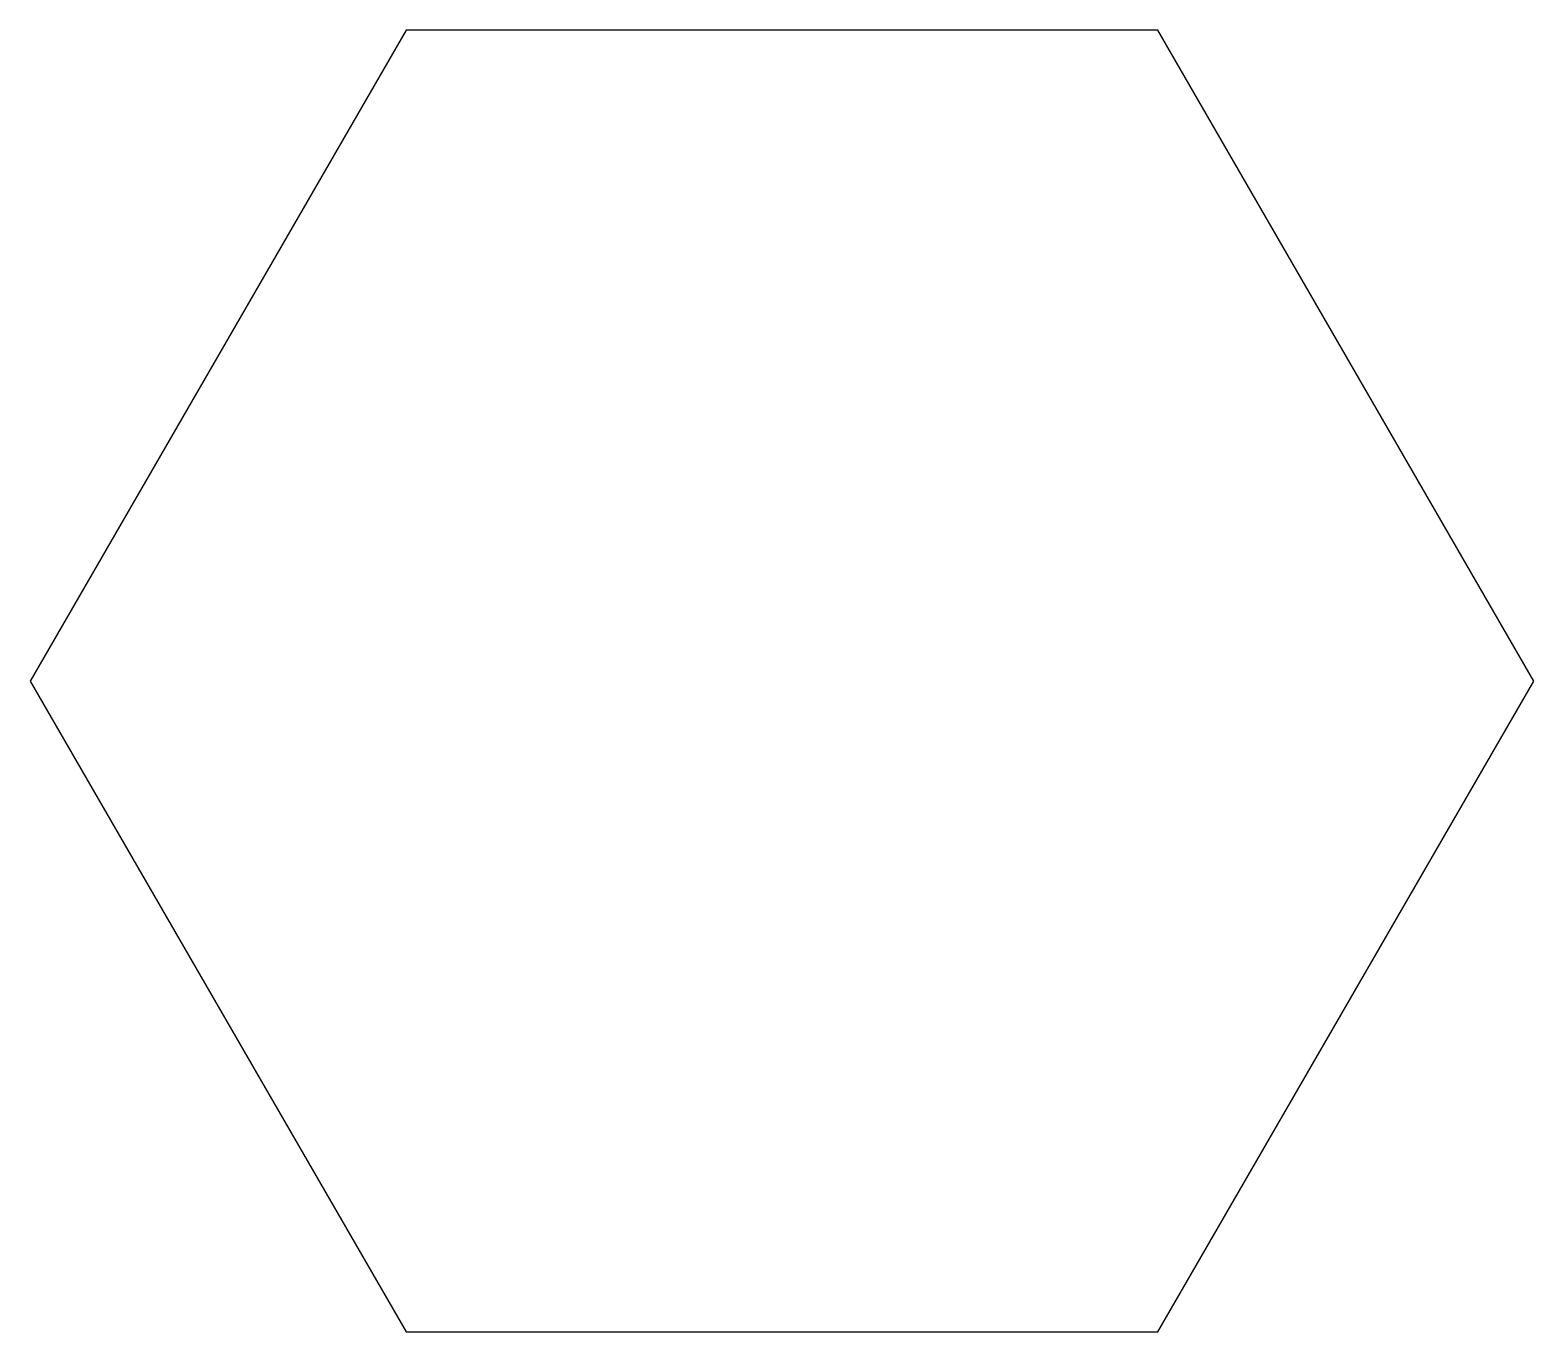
# Model space of a CAD drawing. Header units: centimetres. Extents: x -9.4 to 9.4, y -8.1 to 8.1.
import ezdxf

# ---------------------------------------------------------------- set-up
doc = ezdxf.new("R2010")
doc.units = ezdxf.units.CM
doc.header["$MEASUREMENT"] = 0
doc.layers.add('Camada 1', color=7, linetype='Continuous')

msp = doc.modelspace()

# ---------------------------------------------------------------- linework, layer by layer
at = {"layer": 'Camada 1'}
msp.add_open_spline([(-4.67664, -8.10015), (-4.67664, -8.10015), (-9.35329, -0.00001), (-9.35329, -0.00001), (-9.35329, -0.00001), (-9.35329, -0.00001), (-4.67664, 8.10015), (-4.67664, 8.10015), (-4.67664, 8.10015), (-4.67664, 8.10015), (4.67662, 8.10015), (4.67662, 8.10015), (4.67662, 8.10015), (4.67662, 8.10015), (9.35329, -0.00001), (9.35329, -0.00001), (9.35329, -0.00001), (9.35329, -0.00001), (4.67662, -8.10015), (4.67662, -8.10015), (4.67662, -8.10015), (4.67662, -8.10015), (-4.67664, -8.10015), (-4.67664, -8.10015)], degree=3, knots=[0, 0, 0, 0, 0.14285714, 0.14285714, 0.14285714, 0.14285714, 0.28571429, 0.28571429, 0.28571429, 0.28571429, 0.42857143, 0.42857143, 0.42857143, 0.42857143, 0.57142857, 0.57142857, 0.57142857, 0.57142857, 0.71428571, 0.71428571, 0.71428571, 0.71428571, 1, 1, 1, 1], dxfattribs=at)

doc.saveas('drawing.dxf')
